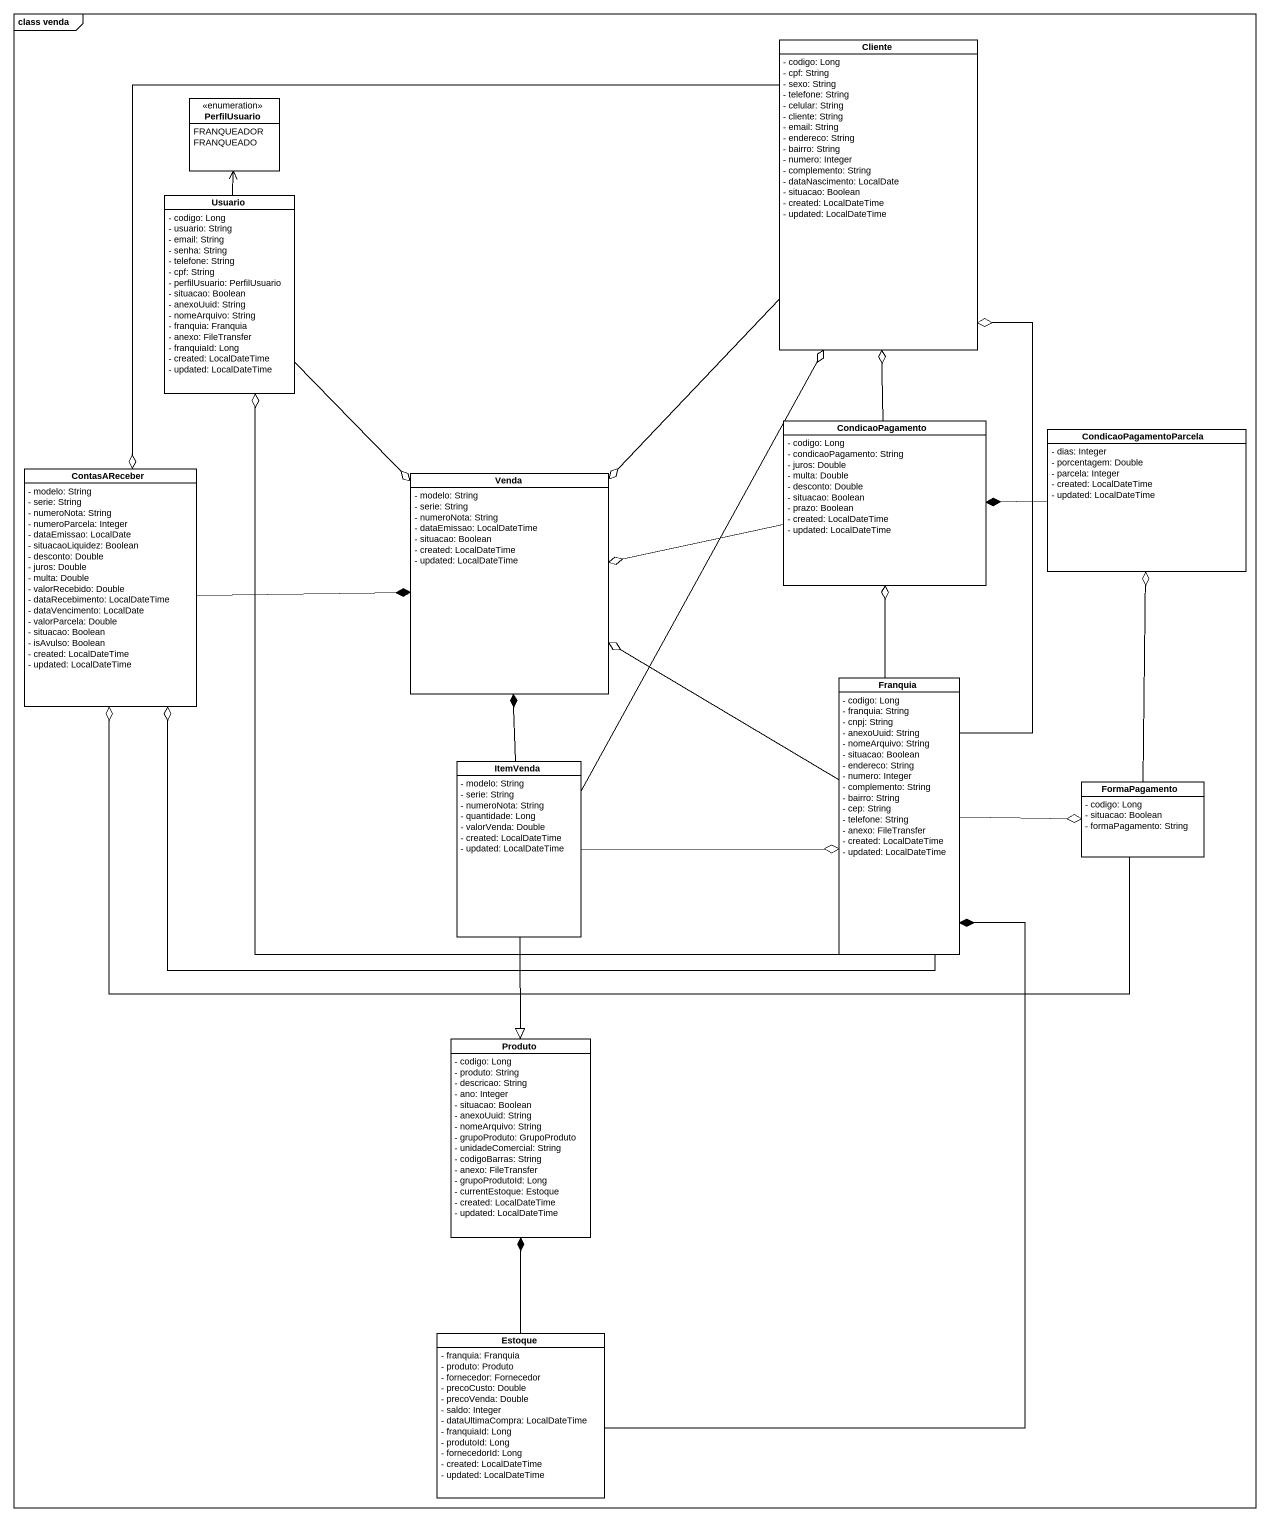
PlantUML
@startuml
mainframe class venda
hide circle
hide empty members
skinparam classAttributeIconSize 0
class Cliente {
  - codigo: Long
  - cpf: String
  - sexo: String
  - telefone: String
  - celular: String
  - cliente: String
  - email: String
  - endereco: String
  - bairro: String
  - numero: Integer
  - complemento: String
  - dataNascimento: LocalDate
  - situacao: Boolean
  - created: LocalDateTime
  - updated: LocalDateTime
}
enum PerfilUsuario {
  FRANQUEADOR
  FRANQUEADO
}
class Usuario {
  - codigo: Long
  - usuario: String
  - email: String
  - senha: String
  - telefone: String
  - cpf: String
  - perfilUsuario: PerfilUsuario
  - situacao: Boolean
  - anexoUuid: String
  - nomeArquivo: String
  - franquia: Franquia
  - anexo: FileTransfer
  - franquiaId: Long
  - created: LocalDateTime
  - updated: LocalDateTime
}
class CondicaoPagamento {
  - codigo: Long
  - condicaoPagamento: String
  - juros: Double
  - multa: Double
  - desconto: Double
  - situacao: Boolean
  - prazo: Boolean
  - created: LocalDateTime
  - updated: LocalDateTime
}
class CondicaoPagamentoParcela {
  - dias: Integer
  - porcentagem: Double
  - parcela: Integer
  - created: LocalDateTime
  - updated: LocalDateTime
}
class ContasAReceber {
  - modelo: String
  - serie: String
  - numeroNota: String
  - numeroParcela: Integer
  - dataEmissao: LocalDate
  - situacaoLiquidez: Boolean
  - desconto: Double
  - juros: Double
  - multa: Double
  - valorRecebido: Double
  - dataRecebimento: LocalDateTime
  - dataVencimento: LocalDate
  - valorParcela: Double
  - situacao: Boolean
  - isAvulso: Boolean
  - created: LocalDateTime
  - updated: LocalDateTime
}
class Venda {
  - modelo: String
  - serie: String
  - numeroNota: String
  - dataEmissao: LocalDateTime
  - situacao: Boolean
  - created: LocalDateTime
  - updated: LocalDateTime
}
class Franquia {
  - codigo: Long
  - franquia: String
  - cnpj: String
  - anexoUuid: String
  - nomeArquivo: String
  - situacao: Boolean
  - endereco: String
  - numero: Integer
  - complemento: String
  - bairro: String
  - cep: String
  - telefone: String
  - anexo: FileTransfer
  - created: LocalDateTime
  - updated: LocalDateTime
}
class ItemVenda {
  - modelo: String
  - serie: String
  - numeroNota: String
  - quantidade: Long
  - valorVenda: Double
  - created: LocalDateTime
  - updated: LocalDateTime
}
class FormaPagamento {
  - codigo: Long
  - situacao: Boolean
  - formaPagamento: String
}
class Produto {
  - codigo: Long
  - produto: String
  - descricao: String
  - ano: Integer
  - situacao: Boolean
  - anexoUuid: String
  - nomeArquivo: String
  - grupoProduto: GrupoProduto
  - unidadeComercial: String
  - codigoBarras: String
  - anexo: FileTransfer
  - grupoProdutoId: Long
  - currentEstoque: Estoque
  - created: LocalDateTime
  - updated: LocalDateTime
}
class Estoque {
  - franquia: Franquia
  - produto: Produto
  - fornecedor: Fornecedor
  - precoCusto: Double
  - precoVenda: Double
  - saldo: Integer
  - dataUltimaCompra: LocalDateTime
  - franquiaId: Long
  - produtoId: Long
  - fornecedorId: Long
  - created: LocalDateTime
  - updated: LocalDateTime
}
Cliente -left-o ContasAReceber
Cliente --o Venda
Usuario -up-> PerfilUsuario
Usuario --o Venda
CondicaoPagamento -up-o Cliente
CondicaoPagamento -left-o Venda
CondicaoPagamentoParcela -left-* CondicaoPagamento
ContasAReceber -right-* Venda
Franquia -up-o Cliente
Franquia -up-o Usuario
Franquia -up-o CondicaoPagamento
Franquia -left-o ContasAReceber
Franquia -left-o Venda
Franquia -right-o FormaPagamento
ItemVenda -up-o Cliente
ItemVenda -up-* Venda
ItemVenda -right-o Franquia
ItemVenda --|> Produto
FormaPagamento -up-o CondicaoPagamentoParcela
FormaPagamento -left-o ContasAReceber
Estoque -up-* Franquia
Estoque -up-* Produto
@enduml
